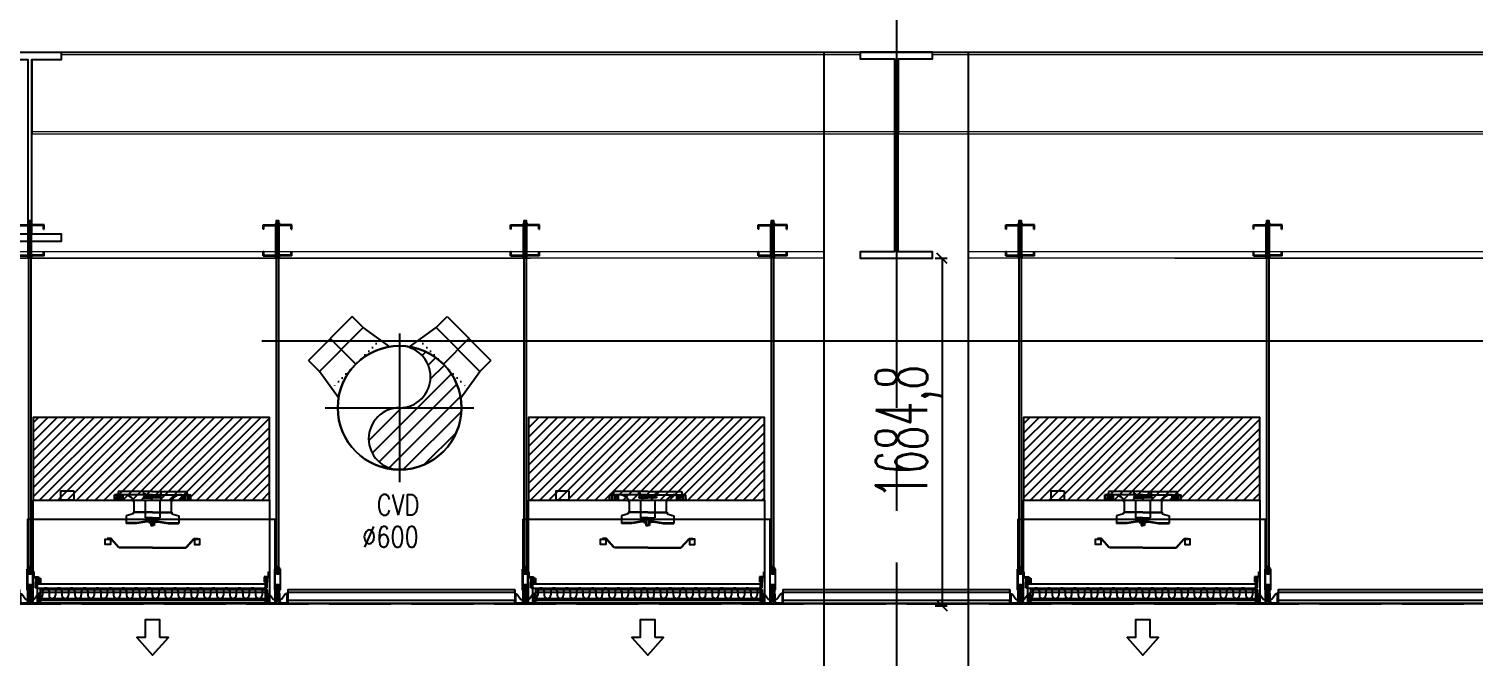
# Model space of a CAD drawing. Extents: x -3080 to 28500, y -1326 to 31609.
# Drawn here: x 21420 to 22120, y 27060 to 27365 of the extents above; entities that cross this region are included whole.
import ezdxf
from ezdxf.enums import TextEntityAlignment as Align
from ezdxf.xclip import XClip

# ---------------------------------------------------------------- set-up
doc = ezdxf.new("R2010")
doc.units = 0
doc.header["$LTSCALE"] = 100
doc.header["$XCLIPFRAME"] = 2
for name, pattern in [('188K-SM-07-F10-MECH-CR PIPE-Y2257103$0$AP6A-SM-08-FR1-001-A_AAS 210916$0$CENTER', [50.8, 31.75, -6.35, 6.35, -6.35]), ('188K-SM-07-F10-MECH-CR PIPE-Y2257103$0$AP6A-SM-08-FR1-001-A_AAS 210916$0$DOT', [0.25, 0, -0.25]), ('188K-SM-07-F10-MECH-CR PIPE-Y2257103$0$AP7P1-SM-08-FNN-300-ARCH-A(6.5)-Y2242201$0$AP6B-SM-08-FNN-300-1.5-ARCH(管橋)-Y2221203$0$14P7-Xfa-Sec-D$0$HIDDEN2', [0.1875, 0.125, -0.0625]), ('188K-SM-07-F10-MECH-CR PIPE-Y2257103$0$CENTER2', [1.125, 0.75, -0.125, 0.125, -0.125]), ('188K-SM-07-F10-MECH-CR PIPE-Y2257103$0$X-S-FAB_SL ALL$0$COL-CEN-LIN', [3.25, 2.5, -0.25, 0.25, -0.25]), ('188K-SM-07-F10-MECH-CR PIPE-Y2257103$0$X-S-FAB_SL ALL$0$HIDDEN', [0.4, 0.3, -0.1]), ('188K-SM-07-F10-MECH-CR PIPE-Y2257103$0$X-S-FAB_SL ALL$0$Wipeout_Contour', [1, 0, -1])]:
    doc.linetypes.add(name, pattern=pattern)
for name, color, linetype in [('0-xref', 8, 'Continuous'), ('188K-SM-07-F10-MECH-CR PIPE-Y2257103$0$0-CF-AAS-CVD', 140, 'Continuous'), ('188K-SM-07-F10-MECH-CR PIPE-Y2257103$0$0-dim', 7, 'Continuous'), ('188K-SM-07-F10-MECH-CR PIPE-Y2257103$0$0-FFU', 150, 'Continuous'), ('188K-SM-07-F10-MECH-CR PIPE-Y2257103$0$0-FIRE', 1, 'Continuous'), ('188K-SM-07-F10-MECH-CR PIPE-Y2257103$0$AP6A-SM-08-FR1-001-A_AAS 210916$0$0-Block Center-Line', 1, '188K-SM-07-F10-MECH-CR PIPE-Y2257103$0$AP6A-SM-08-FR1-001-A_AAS 210916$0$CENTER'), ('188K-SM-07-F10-MECH-CR PIPE-Y2257103$0$AP6A-SM-08-FR1-001-A_AAS 210916$0$0-Block Support-Line', 7, '188K-SM-07-F10-MECH-CR PIPE-Y2257103$0$AP6A-SM-08-FR1-001-A_AAS 210916$0$DOT'), ('188K-SM-07-F10-MECH-CR PIPE-Y2257103$0$AP7P1-SM-08-FNN-300-ARCH-A(6.5)-Y2242201$0$AP6B-SM-07-F45-ARCH-CBracing-Y2221203$0$AP6B-SM-08-FNN-320-8-ARCH-Y2221203$0$K-0-Ceil-Hand', 2, 'Continuous'), ('188K-SM-07-F10-MECH-CR PIPE-Y2257103$0$AP7P1-SM-08-FNN-300-ARCH-A(6.5)-Y2242201$0$AP6B-SM-07-F45-ARCH-CBracing-Y2221203$0$AP6B-SM-08-FNN-320-8-ARCH-Y2221203$0$K-A-SEC-150x65x20', 3, 'Continuous'), ('188K-SM-07-F10-MECH-CR PIPE-Y2257103$0$AP7P1-SM-08-FNN-300-ARCH-A(6.5)-Y2242201$0$K-0-Ceiling Grid', 1, 'Continuous'), ('188K-SM-07-F10-MECH-CR PIPE-Y2257103$0$Block Center-Line', 1, '188K-SM-07-F10-MECH-CR PIPE-Y2257103$0$CENTER2'), ('188K-SM-07-F10-MECH-CR PIPE-Y2257103$0$X-S-FAB_SL ALL$0$ASP_1', 1, 'Continuous'), ('188K-SM-07-F10-MECH-CR PIPE-Y2257103$0$X-S-FAB_SL ALL$0$ASP_8', 8, 'Continuous'), ('188K-SM-07-F10-MECH-CR PIPE-Y2257103$0$X-S-FAB_SL ALL$0$BEAM-S', 2, 'Continuous'), ('188K-SM-07-F10-MECH-CR PIPE-Y2257103$0$X-S-FAB_SL ALL$0$CCL', 15, '188K-SM-07-F10-MECH-CR PIPE-Y2257103$0$X-S-FAB_SL ALL$0$COL-CEN-LIN'), ('188K-SM-07-F10-MECH-CR PIPE-Y2257103$0$X-S-FAB_SL ALL$0$Hattch', 7, 'Continuous'), ('188K-SM-07-F10-MECH-CR PIPE-Y2257103$0$X-S-FAB_SL ALL$0$HID(UP)', 5, '188K-SM-07-F10-MECH-CR PIPE-Y2257103$0$X-S-FAB_SL ALL$0$HIDDEN'), ('188K-SM-07-F10-MECH-CR PIPE-Y2257103$0$X-S-FAB_SL ALL$0$S-BEAM', 7, 'Continuous')]:
    doc.layers.add(name, color=color, linetype=linetype)
doc.styles.add('188K-SM-07-F10-MECH-CR PIPE-Y2257103$0$SPG', font='txt.shx', dxfattribs={"width": 0.55, "bigfont": '@chineset.shx'})
doc.styles.add('188K-SM-07-F10-MECH-CR PIPE-Y2257103$0$T0', font='simplex.shx', dxfattribs={"width": 0.8, "bigfont": 'chineset.shx'})
doc.dimstyles.new('188K-SM-07-F10-MECH-CR PIPE-Y2257103$0$DIMx5', dxfattribs={"dimscale": 5, "dimtxt": 5, "dimasz": 1, "dimexe": 0.5, "dimexo": 0.25, "dimgap": 0.25, "dimtad": 1, "dimdec": 1, "dimlfac": 10, "dimtxsty": '188K-SM-07-F10-MECH-CR PIPE-Y2257103$0$SPG', "dimblk": '188K-SM-07-F10-MECH-CR PIPE-Y2257103$0$_OBLIQUE', "dimcen": 2.5, "dimadec": 0, "dimazin": 0, "dimtfac": 1, "dimtdec": 1, "dimtmove": 0, "dimatfit": 3, "dimldrblk": '188K-SM-07-F10-MECH-CR PIPE-Y2257103$0$_OBLIQUE', "dimfxl": 1, "dimarcsym": 0})

# ---------------------------------------------------------------- blocks, each defined once
blk = doc.blocks.new('188K-SM-07-F10-MECH-CR PIPE-Y2257103$0$_OBLIQUE')
at = {"color": 0, "linetype": 'ByBlock', "lineweight": -2}
blk.add_line((-0.5, -0.5), (0.5, 0.5), dxfattribs=at)
blk = doc.blocks.new('*D1688')
at = {"color": 0, "lineweight": -2, "transparency": 16777216}
for p, q in [((21858.75, 27253.29), (21864.61, 27253.29)), ((21862.11, 27253.29), (21862.11, 27084.81)), ((21858.75, 27084.81), (21864.61, 27084.81))]:
    blk.add_line(p, q, dxfattribs=at)
at = {"layer": 'DefPoints', "color": 0, "transparency": 16777216}
for p in [(21857.5, 27253.29), (21857.5, 27084.81), (21862.11, 27084.81)]:
    blk.add_point(p, dxfattribs=at)
at = {"color": 0, "lineweight": -2, "transparency": 16777216, "xscale": 5, "yscale": 5, "zscale": 5}
for p, rotation in [((21862.11, 27253.29), 90), ((21862.11, 27084.81), 270)]:
    blk.add_blockref('188K-SM-07-F10-MECH-CR PIPE-Y2257103$0$_OBLIQUE', p, dxfattribs=dict(at, rotation=rotation))
at = {"color": 0, "transparency": 16777216, "insert": (21846.27, 27169.05), "char_height": 25, "attachment_point": 5, "rotation": 90, "style": '188K-SM-07-F10-MECH-CR PIPE-Y2257103$0$SPG'}
blk.add_mtext('1684,8', dxfattribs=at)
blk = doc.blocks.new('*U1528')
for p, q in [((-150, 400), (-150, 475)), ((-150, 475), (150, 475)), ((150, 400), (150, 475)), ((-175.4, 243.4), (-150, 400)), ((-150, 400), (150, 400)), ((175.4, 243.4), (150, 400))]:
    blk.add_line(p, q)
blk.add_circle((0, 0), 300)
at = {"layer": '188K-SM-07-F10-MECH-CR PIPE-Y2257103$0$AP6A-SM-08-FR1-001-A_AAS 210916$0$0-Block Center-Line'}
blk.add_line((0, 300), (0, 475), dxfattribs=at)
at = {"layer": '188K-SM-07-F10-MECH-CR PIPE-Y2257103$0$AP6A-SM-08-FR1-001-A_AAS 210916$0$0-Block Support-Line'}
blk.add_line((-166.2, 300), (166.2, 300), dxfattribs=at)
blk = doc.blocks.new('*U1529')
h = blk.add_hatch()
h.set_pattern_fill('ANSI31', color=256, scale=1.7143, style=0)
h.paths.add_polyline_path([(0, 0, 1), (0, 30, 0.414214), (-30, 0, 0.414214), (0, -30, -1)])
blk.add_circle((0, 0), 30)
for centre, start, end in [((0, 15), 270, 90), ((0, -15), 90, 270)]:
    blk.add_arc(centre, 15, start, end)
at = {"layer": '188K-SM-07-F10-MECH-CR PIPE-Y2257103$0$Block Center-Line'}
for p, q in [((0, -36), (0, 36)), ((36, 0), (-36, 0))]:
    blk.add_line(p, q, dxfattribs=at)
blk = doc.blocks.new('188K-SM-07-F10-MECH-CR PIPE-Y2257103$0$X-S-FAB_SL ALL$0$A$C2e9ab586')
at = {"color": 254, "linetype": '188K-SM-07-F10-MECH-CR PIPE-Y2257103$0$X-S-FAB_SL ALL$0$Wipeout_Contour', "lineweight": 0, "ltscale": 181091.744629}
blk.add_wipeout([(-6671.24, 1307.5), (-6671.24, 1306.4), (-6283.89, 1306.4), (-6283.89, 1307.5)], dxfattribs=at).dxf.layer = '188K-SM-07-F10-MECH-CR PIPE-Y2257103$0$X-S-FAB_SL ALL$0$Hattch'
at = {"color": 254, "linetype": '188K-SM-07-F10-MECH-CR PIPE-Y2257103$0$X-S-FAB_SL ALL$0$Wipeout_Contour', "lineweight": 0, "ltscale": 182759.594134}
blk.add_wipeout([(-6248.89, 1307.5), (-6248.89, 1306.4), (-5861.54, 1306.4), (-5861.54, 1307.5)], dxfattribs=at).dxf.layer = '188K-SM-07-F10-MECH-CR PIPE-Y2257103$0$X-S-FAB_SL ALL$0$Hattch'
at = {"color": 254, "linetype": '188K-SM-07-F10-MECH-CR PIPE-Y2257103$0$X-S-FAB_SL ALL$0$Wipeout_Contour', "lineweight": 0, "ltscale": 180330.683037}
blk.add_wipeout([(-7071.39, 1207.5), (-6301.39, 1207.5), (-6301.39, 1210.7), (-7071.39, 1210.7)], dxfattribs=at).dxf.layer = '188K-SM-07-F10-MECH-CR PIPE-Y2257103$0$X-S-FAB_SL ALL$0$Hattch'
at = {"color": 254, "linetype": '188K-SM-07-F10-MECH-CR PIPE-Y2257103$0$X-S-FAB_SL ALL$0$Wipeout_Contour', "lineweight": 0, "ltscale": 183646.668758}
blk.add_wipeout([(-5461.39, 1210.7), (-6231.39, 1210.7), (-6231.39, 1207.5), (-5461.39, 1207.5)], dxfattribs=at).dxf.layer = '188K-SM-07-F10-MECH-CR PIPE-Y2257103$0$X-S-FAB_SL ALL$0$Hattch'
at = {"color": 254, "linetype": '188K-SM-07-F10-MECH-CR PIPE-Y2257103$0$X-S-FAB_SL ALL$0$Wipeout_Contour', "lineweight": 0, "ltscale": 540944.382034}
blk.add_wipeout([(-7071.39, 1267.9), (-7071.39, 1210.7), (-6301.39, 1210.7), (-6301.39, 1267.9), (-6685.44, 1267.9), (-6685.44, 1219.4), (-6671.24, 1219.4), (-6671.24, 1215.7), (-6701.54, 1215.7), (-6701.54, 1219.4), (-6687.34, 1219.4), (-6687.34, 1267.9)], dxfattribs=at).dxf.layer = '188K-SM-07-F10-MECH-CR PIPE-Y2257103$0$X-S-FAB_SL ALL$0$Hattch'
at = {"color": 254, "linetype": '188K-SM-07-F10-MECH-CR PIPE-Y2257103$0$X-S-FAB_SL ALL$0$Wipeout_Contour', "lineweight": 0, "ltscale": 550893.212348}
blk.add_wipeout([(-6231.39, 1210.7), (-5461.39, 1210.7), (-5461.39, 1267.9), (-5845.44, 1267.9), (-5845.44, 1219.4), (-5831.24, 1219.4), (-5831.24, 1215.7), (-5861.54, 1215.7), (-5861.54, 1219.4), (-5847.34, 1219.4), (-5847.34, 1267.9), (-6231.39, 1267.9)], dxfattribs=at).dxf.layer = '188K-SM-07-F10-MECH-CR PIPE-Y2257103$0$X-S-FAB_SL ALL$0$Hattch'
at = {"layer": '188K-SM-07-F10-MECH-CR PIPE-Y2257103$0$X-S-FAB_SL ALL$0$S-BEAM', "color": 8, "lineweight": 0}
for p, q in [((-6301.39, 1210.7), (-7071.39, 1210.7)), ((-6301.39, 1207.5), (-7071.39, 1207.5)), ((-5461.39, 1210.7), (-6231.39, 1210.7)), ((-5461.39, 1207.5), (-6231.39, 1207.5))]:
    blk.add_line(p, q, dxfattribs=at)
at = {"color": 254, "linetype": '188K-SM-07-F10-MECH-CR PIPE-Y2257103$0$X-S-FAB_SL ALL$0$Wipeout_Contour', "lineweight": 0, "ltscale": 362202.068724}
blk.add_wipeout([(-6671.24, 1303.8), (-6685.44, 1303.8), (-6685.44, 1269), (-6267.34, 1269), (-6267.34, 1304.3), (-6283.89, 1304.3), (-6283.89, 1306.4), (-6671.24, 1306.4)], dxfattribs=at).dxf.layer = '188K-SM-07-F10-MECH-CR PIPE-Y2257103$0$X-S-FAB_SL ALL$0$Hattch'
at = {"layer": '188K-SM-07-F10-MECH-CR PIPE-Y2257103$0$X-S-FAB_SL ALL$0$S-BEAM', "color": 8, "lineweight": 0}
blk.add_line((-6671.24, 1306.4), (-6283.89, 1306.4), dxfattribs=at)
at = {"color": 254, "linetype": '188K-SM-07-F10-MECH-CR PIPE-Y2257103$0$X-S-FAB_SL ALL$0$Wipeout_Contour', "lineweight": 0, "ltscale": 365528.337487}
blk.add_wipeout([(-6265.44, 1269), (-5847.34, 1269), (-5847.34, 1303.8), (-5861.54, 1303.8), (-5861.54, 1306.4), (-6248.89, 1306.4), (-6248.89, 1304.3), (-6265.44, 1304.3)], dxfattribs=at).dxf.layer = '188K-SM-07-F10-MECH-CR PIPE-Y2257103$0$X-S-FAB_SL ALL$0$Hattch'
at = {"layer": '188K-SM-07-F10-MECH-CR PIPE-Y2257103$0$X-S-FAB_SL ALL$0$S-BEAM', "color": 8, "lineweight": 0}
blk.add_line((-6248.89, 1306.4), (-5861.54, 1306.4), dxfattribs=at)
at = {"color": 254, "linetype": '188K-SM-07-F10-MECH-CR PIPE-Y2257103$0$X-S-FAB_SL ALL$0$Wipeout_Contour', "lineweight": 0, "ltscale": 181121.08619}
blk.add_wipeout([(-6685.44, 1269), (-6685.44, 1267.9), (-6267.34, 1267.9), (-6267.34, 1269)], dxfattribs=at).dxf.layer = '188K-SM-07-F10-MECH-CR PIPE-Y2257103$0$X-S-FAB_SL ALL$0$Hattch'
at = {"color": 254, "linetype": '188K-SM-07-F10-MECH-CR PIPE-Y2257103$0$X-S-FAB_SL ALL$0$Wipeout_Contour', "lineweight": 0, "ltscale": 182779.43131}
blk.add_wipeout([(-6265.44, 1269), (-6265.44, 1267.9), (-5847.34, 1267.9), (-5847.34, 1269)], dxfattribs=at).dxf.layer = '188K-SM-07-F10-MECH-CR PIPE-Y2257103$0$X-S-FAB_SL ALL$0$Hattch'
at = {"layer": '188K-SM-07-F10-MECH-CR PIPE-Y2257103$0$X-S-FAB_SL ALL$0$S-BEAM', "color": 8, "lineweight": 0}
for p, q in [((-6685.44, 1269), (-6267.34, 1269)), ((-6685.44, 1267.9), (-6267.34, 1267.9)), ((-6265.44, 1269), (-5847.34, 1269)), ((-6265.44, 1267.9), (-5847.34, 1267.9))]:
    blk.add_line(p, q, dxfattribs=at)
blk = doc.blocks.new('188K-SM-07-F10-MECH-CR PIPE-Y2257103$0$X-S-FAB_SL ALL$0$A$Ceb448ab1')
at = {"layer": '188K-SM-07-F10-MECH-CR PIPE-Y2257103$0$X-S-FAB_SL ALL$0$CCL'}
blk.add_line((21840, 3600), (21840, 0), dxfattribs=at)
blk = doc.blocks.new('188K-SM-07-F10-MECH-CR PIPE-Y2257103$0$X-S-FAB_SL ALL')
at = {"layer": '188K-SM-07-F10-MECH-CR PIPE-Y2257103$0$X-S-FAB_SL ALL$0$ASP_1'}
blk.add_blockref('188K-SM-07-F10-MECH-CR PIPE-Y2257103$0$X-S-FAB_SL ALL$0$A$C2e9ab586', (23632.864, -73288.977), dxfattribs=at)
blk.add_line((-2728.521, -71981.477), (19076.479, -71981.477), dxfattribs=at)
at = {"layer": '188K-SM-07-F10-MECH-CR PIPE-Y2257103$0$X-S-FAB_SL ALL$0$ASP_8'}
for p, q in [((17331.479, -72848.977), (17331.479, -71981.477)), ((17401.479, -72848.977), (17401.479, -71981.477))]:
    blk.add_line(p, q, dxfattribs=at)
at = {"layer": '188K-SM-07-F10-MECH-CR PIPE-Y2257103$0$X-S-FAB_SL ALL$0$BEAM-S'}
for points in [[(16931.329, -71985.177), (16931.329, -71981.477), (16961.629, -71981.477), (16961.629, -71985.177), (16947.329, -71985.177), (16947.329, -72069.577), (16961.629, -72069.577), (16961.629, -72073.277), (16931.329, -72073.277), (16931.329, -72069.577), (16945.629, -72069.577), (16945.629, -71985.177)], [(17367.329, -71984.677), (17383.979, -71984.677), (17383.979, -71981.477), (17348.979, -71981.477), (17348.979, -71984.677), (17365.629, -71984.677), (17365.629, -72078.277), (17348.979, -72078.277), (17348.979, -72081.477), (17383.979, -72081.477), (17383.979, -72078.277), (17367.329, -72078.277)]]:
    blk.add_lwpolyline(points, close=True, dxfattribs=at)
at = {"layer": '188K-SM-07-F10-MECH-CR PIPE-Y2257103$0$X-S-FAB_SL ALL$0$HID(UP)', "linetype": '188K-SM-07-F10-MECH-CR PIPE-Y2257103$0$X-S-FAB_SL ALL$0$HIDDEN'}
blk.add_line((-2628.521, -72248.977), (19076.479, -72248.977), dxfattribs=at)
at = {"layer": '188K-SM-07-F10-MECH-CR PIPE-Y2257103$0$X-S-FAB_SL ALL$0$CCL'}
blk.add_blockref('188K-SM-07-F10-MECH-CR PIPE-Y2257103$0$X-S-FAB_SL ALL$0$A$Ceb448ab1', (-4473.521, -73553.977), dxfattribs=at)
blk = doc.blocks.new('188K-SM-07-F10-MECH-CR PIPE-Y2257103$0$AP6A-SM-08-FNN-320-A(5)-ARCH-L201201$0$HFFU-22')
at = {"layer": '188K-SM-07-F10-MECH-CR PIPE-Y2257103$0$0-FFU', "color": 8}
for p, q in [((416.8, 500.8), (416.8, 502.8)), ((416.8, 502.8), (420.8, 502.8)), ((420.8, 502.8), (420.8, 524.8)), ((605.8, 524.8), (420.8, 524.8)), ((422.8, 500.8), (422.8, 522.8)), ((444.8, 522.8), (422.8, 522.8)), ((439.6, 526), (430.6, 526)), ((430.6, 526), (430.6, 524.8)), ((433.8, 500.8), (433.8, 524.8)), ((439.6, 541.8), (439.6, 526)), ((605.8, 541.8), (439.6, 541.8)), ((444.8, 500.8), (444.8, 522.8)), ((446.8, 502.8), (446.8, 524.8)), ((450.8, 502.8), (446.8, 502.8)), ((450.8, 500.8), (450.8, 502.8)), ((454.8, 500.8), (454.8, 524.8)), ((463.8, 500.8), (463.8, 524.8)), ((515.8, 492.2), (515.8, 438.8)), ((605.8, 517), (562.6, 517)), ((562.6, 517), (562.6, 510)), ((562.6, 510), (605.8, 510)), ((563.6, 528), (563.6, 541.8)), ((572.6, 528), (563.6, 528)), ((572.6, 524.8), (572.6, 528)), ((605.8, 541.8), (772.1, 541.8)), ((605.8, 524.8), (790.8, 524.8)), ((605.8, 517), (649.1, 517)), ((649.1, 510), (605.8, 510)), ((639.1, 528), (648.1, 528)), ((639.1, 524.8), (639.1, 528)), ((648.1, 528), (648.1, 541.8)), ((649.1, 517), (649.1, 510)), ((695.8, 492.2), (695.8, 438.8)), ((747.8, 500.8), (747.8, 524.8)), ((756.8, 500.8), (756.8, 524.8)), ((760.8, 500.8), (760.8, 502.8)), ((760.8, 502.8), (764.8, 502.8)), ((764.8, 502.8), (764.8, 524.8)), ((766.8, 500.8), (766.8, 522.8)), ((766.8, 522.8), (788.8, 522.8)), ((772.1, 541.8), (772.1, 526)), ((772.1, 526), (781.1, 526)), ((777.8, 500.8), (777.8, 524.8)), ((781.1, 526), (781.1, 524.8)), ((788.8, 500.8), (788.8, 522.8)), ((790.8, 502.8), (790.8, 524.8)), ((794.8, 502.8), (790.8, 502.8)), ((794.8, 500.8), (794.8, 502.8)), ((511.8, 432.8), (478.8, 423.8)), ((511.8, 440.8), (511.8, 432.8)), ((605.8, 440.8), (511.8, 440.8)), ((605.8, 438.8), (515.8, 438.8)), ((605.8, 440.8), (699.8, 440.8)), ((605.8, 438.8), (695.8, 438.8)), ((699.8, 440.8), (699.8, 432.8)), ((699.8, 432.8), (732.8, 423.8))]:
    blk.add_line(p, q, dxfattribs=at)
at = {"layer": '188K-SM-07-F10-MECH-CR PIPE-Y2257103$0$0-FFU'}
for p, q in [((570.8, 500.8), (570.8, 413.8)), ((640.8, 500.8), (640.8, 413.8)), ((478.8, 423.8), (478.8, 386.8)), ((732.8, 423.8), (732.8, 386.8)), ((529.8, 388.8), (478.8, 388.8)), ((529.8, 386.8), (478.8, 386.8)), ((577.8, 396.8), (529.8, 388.8)), ((578.2, 394.8), (530.2, 386.8)), ((605.8, 413.8), (570.8, 413.8)), ((600.8, 396.8), (577.8, 396.8)), ((600.8, 394.8), (577.8, 394.8)), ((587.6, 394.8), (587.6, 391)), ((587.6, 391), (597.6, 391)), ((593.8, 413.8), (593.8, 404.8)), ((605.8, 404.8), (593.8, 404.8)), ((597.6, 391), (597.6, 376)), ((597.6, 378), (605.8, 378)), ((597.6, 376), (605.8, 376)), ((600.8, 404.8), (600.8, 378)), ((605.8, 413.8), (640.8, 413.8)), ((605.8, 404.8), (617.8, 404.8)), ((614.1, 378), (605.8, 378)), ((614.1, 376), (605.8, 376)), ((610.8, 404.8), (610.8, 378)), ((610.8, 396.8), (633.8, 396.8)), ((610.8, 394.8), (633.8, 394.8)), ((624.1, 391), (614.1, 391)), ((614.1, 391), (614.1, 376)), ((617.8, 413.8), (617.8, 404.8)), ((624.1, 394.8), (624.1, 391)), ((633.5, 394.8), (681.5, 386.8)), ((633.8, 396.8), (681.8, 388.8)), ((681.8, 388.8), (732.8, 388.8)), ((681.8, 386.8), (732.8, 386.8)), ((405.6, 312.7), (386.6, 312.7)), ((404.7, 310.7), (386.6, 310.7)), ((443.1, 268.3), (404.7, 310.7)), ((444.6, 269.7), (405.6, 312.7)), ((767.1, 269.7), (806.1, 312.7)), ((768.5, 268.3), (806.9, 310.7)), ((806.1, 312.7), (825.1, 312.7)), ((806.9, 310.7), (825.1, 310.7)), ((605.8, 269.7), (444.6, 269.7)), ((605.8, 267.7), (444.6, 267.7)), ((605.8, 269.7), (767.1, 269.7)), ((605.8, 267.7), (767.1, 267.7)), ((27.5, 151.7), (27.5, 124.3)), ((31.4, 151.7), (27.5, 151.7)), ((31.4, 128.2), (31.4, 151.7)), ((1168.6, 151.7), (1172.5, 151.7)), ((1168.6, 128.2), (1168.6, 151.7)), ((1172.5, 151.7), (1172.5, 124.3)), ((27.5, 124.3), (48.8, 124.3)), ((31.4, 128.2), (52.8, 128.2)), ((39.1, 120.4), (43, 120.4)), ((39.1, 120.4), (39.1, 100.8)), ((39.1, 73.4), (39.1, 100.8)), ((39.1, 73.4), (43, 73.4)), ((43, 120.4), (43, 100.8)), ((43, 116.5), (48.8, 116.5)), ((43, 100.8), (58.6, 100.8)), ((43, 73.4), (43, 96.9)), ((43, 96.9), (62.5, 96.9)), ((47.1, 93), (1152.9, 93)), ((47.1, 93), (47.1, 0)), ((47.1, 73), (1152.9, 73)), ((48.8, 124.3), (48.8, 100.8)), ((52.8, 128.2), (52.8, 100.8)), ((52.8, 116.5), (58.6, 116.5)), ((58.6, 120.4), (58.6, 100.8)), ((58.6, 120.4), (62.5, 120.4)), ((62.5, 120.4), (62.5, 96.9)), ((1168.6, 128.2), (1147.2, 128.2)), ((1147.2, 128.2), (1147.2, 100.8)), ((1147.2, 116.5), (1156.4, 116.5)), ((1172.5, 124.3), (1151.2, 124.3)), ((1151.2, 124.3), (1151.2, 100.8)), ((1157, 116.5), (1151.2, 116.5)), ((1156.4, 120.4), (1152.5, 120.4)), ((1152.5, 120.4), (1152.5, 96.9)), ((1157, 96.9), (1152.5, 96.9)), ((1152.9, 0), (1152.9, 93)), ((1156.4, 120.4), (1156.4, 100.8)), ((1157, 100.8), (1156.4, 100.8)), ((1160.9, 120.4), (1157, 120.4)), ((1157, 120.4), (1157, 100.8)), ((1157, 73.4), (1157, 96.9)), ((1160.9, 73.4), (1157, 73.4)), ((1160.9, 120.4), (1160.9, 100.8)), ((1160.9, 73.4), (1160.9, 100.8)), ((47.1, 22.3), (1152.9, 22.3)), ((73, 57.4), (73, 38.4)), ((104.3, 57.4), (104.3, 38.4)), ((135.6, 57.4), (135.6, 38.4)), ((166.9, 57.4), (166.9, 38.4)), ((198.2, 57.4), (198.2, 38.4)), ((229.5, 57.4), (229.5, 38.4)), ((260.7, 57.4), (260.7, 38.4)), ((292, 57.4), (292, 38.4)), ((323.3, 57.4), (323.3, 38.4)), ((354.6, 57.4), (354.6, 38.4)), ((385.9, 57.4), (385.9, 38.4)), ((417.2, 57.4), (417.2, 38.4)), ((448.5, 57.4), (448.5, 38.4)), ((479.8, 57.4), (479.8, 38.4)), ((511.1, 57.4), (511.1, 38.4)), ((542.4, 57.4), (542.4, 38.4)), ((573.7, 57.4), (573.7, 38.4)), ((604.9, 57.4), (604.9, 38.4)), ((636.2, 57.4), (636.2, 38.4)), ((667.5, 57.4), (667.5, 38.4)), ((698.8, 57.4), (698.8, 38.4)), ((730.1, 57.4), (730.1, 38.4)), ((761.4, 57.4), (761.4, 38.4)), ((792.7, 57.4), (792.7, 38.4)), ((824, 57.4), (824, 38.4)), ((855.3, 57.4), (855.3, 38.4)), ((886.6, 57.4), (886.6, 38.4)), ((917.9, 57.4), (917.9, 38.4)), ((949.1, 57.4), (949.1, 38.4)), ((980.4, 57.4), (980.4, 38.4)), ((1011.7, 57.4), (1011.7, 38.4)), ((1043, 57.4), (1043, 38.4)), ((1074.3, 57.4), (1074.3, 38.4)), ((1105.6, 57.4), (1105.6, 38.4)), ((1136.9, 57.4), (1136.9, 38.4))]:
    blk.add_line(p, q, dxfattribs=at)
for points in [[(27.5, 500), (1172.5, 500), (1172.5, 0), (27.5, 0)], [(402.6, 309.7), (402.6, 284.7), (376.6, 284.7), (376.6, 309.7)], [(809.1, 309.7), (809.1, 284.7), (835.1, 284.7), (835.1, 309.7)]]:
    blk.add_lwpolyline(points, close=True, dxfattribs=at)
at = {"layer": '188K-SM-07-F10-MECH-CR PIPE-Y2257103$0$0-FFU', "color": 8}
blk.add_lwpolyline([(224.4, 544.8), (224.4, 499.8), (161.6, 499.8), (161.6, 544.8)], close=True, dxfattribs=at)
at = {"layer": '188K-SM-07-F10-MECH-CR PIPE-Y2257103$0$0-FFU', "flags": 128}
blk.add_lwpolyline([(641.8, -167.5), (641.8, -80.6), (569.9, -80.6), (569.9, -167.5), (529.2, -167.5), (605.8, -252), (682.5, -167.5)], close=True, dxfattribs=at)
at = {"layer": '188K-SM-07-F10-MECH-CR PIPE-Y2257103$0$0-FFU', "color": 8}
for centre, start, end in [((471.5, 479.2), 16.43455, 99.54285), ((471.5, 478.2), 16.43455, 99.54285), ((740.2, 479.2), 80.45715, 163.56545), ((740.2, 478.2), 80.45715, 163.56545)]:
    blk.add_arc(centre, 46.2, start, end, dxfattribs=at)
at = {"layer": '188K-SM-07-F10-MECH-CR PIPE-Y2257103$0$0-FFU'}
for centre, start, end in [((88.6, 57.4), 0, 180), ((151.2, 57.4), 0, 180), ((213.8, 57.4), 0, 180), ((276.4, 57.4), 0, 180), ((339, 57.4), 0, 180), ((401.6, 57.4), 0, 180), ((464.1, 57.4), 0, 180), ((526.7, 57.4), 0, 180), ((589.3, 57.4), 0, 180), ((651.9, 57.4), 0, 180), ((714.5, 57.4), 0, 180), ((777, 57.4), 0, 180), ((839.6, 57.4), 0, 180), ((902.2, 57.4), 0, 180), ((964.8, 57.4), 0, 180), ((1027.4, 57.4), 0, 180), ((1090, 57.4), 0, 180), ((1152.5, 57.4), 88.50258, 180), ((57.4, 38.4), 228.85015, 0), ((119.9, 38.4), 180, 0), ((182.5, 38.4), 180, 0), ((245.1, 38.4), 180, 0), ((307.7, 38.4), 180, 0), ((370.3, 38.4), 180, 0), ((432.8, 38.4), 180, 0), ((495.4, 38.4), 180, 0), ((558, 38.4), 180, 0), ((620.6, 38.4), 180, 0), ((683.2, 38.4), 180, 0), ((745.8, 38.4), 180, 0), ((808.3, 38.4), 180, 0), ((870.9, 38.4), 180, 0), ((933.5, 38.4), 180, 0), ((996.1, 38.4), 180, 0), ((1058.7, 38.4), 180, 0), ((1121.2, 38.4), 180, 0)]:
    blk.add_arc(centre, 15.6, start, end, dxfattribs=at)
at = {"layer": 'DefPoints'}
blk.add_lwpolyline([(0, 0), (1200, 0), (1200, 405), (0, 405)], close=True, dxfattribs=at)
blk = doc.blocks.new('188K-SM-07-F10-MECH-CR PIPE-Y2257103$0$A$C5898b841')
h = blk.add_hatch()
h.set_pattern_fill('ANSI31', color=256)
h.paths.add_polyline_path([(-58.39, 50), (56.11, 50), (56.11, 90), (-58.39, 90)])
blk.add_lwpolyline([(-58.39, 50), (56.11, 50), (56.11, 90), (-58.39, 90)], close=True)
at = {"layer": '188K-SM-07-F10-MECH-CR PIPE-Y2257103$0$0-FFU', "xscale": 0.1, "yscale": 0.1, "zscale": 0.1}
blk.add_blockref('188K-SM-07-F10-MECH-CR PIPE-Y2257103$0$AP6A-SM-08-FNN-320-A(5)-ARCH-L201201$0$HFFU-22', (-61.14, 0), dxfattribs=at)
blk = doc.blocks.new('188K-SM-07-F10-MECH-CR PIPE-Y2257103$0$AP7P1-SM-08-FNN-300-ARCH-A(6.5)-Y2242201$0$Ceil-4T')
for p, q in [((0.45, 5.1), (0, 5.1)), ((0, 5.1), (0, 0)), ((2.2, 0.33), (0, 0.33)), ((0, 0.25), (2.2, 0.25)), ((2.2, 0), (0, 0)), ((0.45, 4.8), (0.45, 5.1)), ((0.45, 4.8), (0.45, 0.33)), ((0.45, 4.8), (1.05, 4.8)), ((0.6, 0.33), (2.2, 0.33)), ((1.05, 4.8), (3, 2.05)), ((3, 2.05), (3.95, 2.05)), ((3.95, 1.55), (3.75, 0.88)), ((3.75, 0.88), (3.95, 0.88)), ((3.75, 0.88), (3.75, 0.25)), ((3.95, 4.8), (3.95, 0.3)), ((3.95, 0.88), (3.95, 1.55)), ((3.95, 0.88), (3.95, 0.45)), ((4.3, 5.1), (4.25, 5.1)), ((5.75, 5.1), (5.7, 5.1)), ((6.05, 4.8), (6.05, 0.3)), ((7, 2.05), (6.05, 2.05)), ((6.05, 1.55), (6.25, 0.88)), ((6.05, 0.88), (6.05, 1.55)), ((6.25, 0.88), (6.05, 0.88)), ((6.05, 0.88), (6.05, 0.45)), ((6.25, 0.88), (6.25, 0.25)), ((8.95, 4.8), (7, 2.05)), ((7.8, 0.33), (10, 0.33)), ((10, 0.25), (7.8, 0.25)), ((10, 0), (7.8, 0)), ((9.55, 4.8), (8.95, 4.8)), ((9.55, 5.1), (10, 5.1)), ((9.55, 4.8), (9.55, 5.1)), ((9.55, 4.8), (9.55, 0.28)), ((10, 5.1), (10, 0))]:
    blk.add_line(p, q)
for points in [[(5.58, 0.1), (5.54, 0.1, -0.414214), (5.5, 0.14), (5.5, 0.58, -0.414214), (5.52, 0.6), (5.82, 0.6, 0.414214), (5.84, 0.62), (5.84, 1.2, 0.414214), (5.74, 1.3), (4.26, 1.3, 0.414214), (4.16, 1.2), (4.16, 0.62, 0.414214), (4.18, 0.6), (4.48, 0.6, -0.414214), (4.5, 0.58), (4.5, 0.14, -0.414214), (4.46, 0.1), (4.42, 0.1, 0.414214), (4.4, 0.08), (4.4, 0.04, -0.414214), (4.36, 0), (2.24, 0, -0.414214), (2.2, 0.04), (2.2, 0.25), (2.2, 0.28, -0.414214), (2.25, 0.33), (2.27, 0.33, -0.414214), (2.32, 0.28), (2.32, 0.27, 0.414214), (2.34, 0.25), (3.87, 0.25, 0.414214), (3.97, 0.35), (3.97, 1.48, -0.414214), (3.99, 1.5), (4.2, 1.5, 0.414214), (4.3, 1.6), (4.3, 5.4, 0.414214), (4.2, 5.5), (3.96, 5.5, -0.414214), (3.94, 5.52), (3.94, 6.76, -0.414214), (3.98, 6.8), (4.46, 6.8, -0.414214), (4.5, 6.76), (4.5, 6.42, -0.414214), (4.48, 6.4), (4.18, 6.4, 0.414214), (4.16, 6.38), (4.16, 5.8, 0.414214), (4.26, 5.7), (5.74, 5.7, 0.414214), (5.84, 5.8), (5.84, 6.38, 0.414214), (5.82, 6.4), (5.52, 6.4, -0.414214), (5.5, 6.42), (5.5, 6.76, -0.414214), (5.54, 6.8), (6.02, 6.8, -0.414214), (6.06, 6.76), (6.06, 5.52, -0.414214), (6.04, 5.5), (5.8, 5.5, 0.414214), (5.7, 5.4), (5.7, 1.6, 0.414214), (5.8, 1.5), (6.01, 1.5, -0.414214), (6.03, 1.48), (6.03, 0.35, 0.414214), (6.13, 0.25), (7.66, 0.25, 0.414214), (7.68, 0.27), (7.68, 0.28, -0.414214), (7.73, 0.33), (7.75, 0.33, -0.414214), (7.8, 0.28), (7.8, 0.25), (7.8, 0.04, -0.414214), (7.76, 0), (5.64, 0, -0.414214), (5.6, 0.04), (5.6, 0.08, 0.414214)], [(4.52, 5.5, 0.414214), (4.42, 5.4), (4.42, 5.2, 0.414214), (4.52, 5.1), (5.48, 5.1, 0.414214), (5.58, 5.2), (5.58, 5.4, 0.414214), (5.48, 5.5)], [(5.58, 3.24, -0.684718), (5.41, 3.17, 0.441058), (4.59, 3.17, -0.684718), (4.42, 3.24), (4.42, 4.38), (4.42, 4.8, -0.414214), (4.52, 4.9), (5.48, 4.9, -0.414214), (5.58, 4.8), (5.58, 4.38)], [(5, 1.5), (5.48, 1.5, 0.414214), (5.58, 1.6), (5.58, 2.36, 0.684718), (5.41, 2.43, -0.441058), (4.59, 2.43, 0.684718), (4.42, 2.36), (4.42, 1.6, 0.414214), (4.52, 1.5)]]:
    blk.add_lwpolyline(points, format="xyb", close=True)
blk.add_circle((5, 2.8), 0.375)
for centre, radius, start, end in [((3.75, 0.45), 0.2, 270, 0), ((4.25, 4.8), 0.3, 90, 180), ((5.75, 4.8), 0.3, 0, 90), ((6.25, 0.45), 0.2, 180, 270)]:
    blk.add_arc(centre, radius, start, end)
for p in [(2.2, 0), (2.2, 0), (2.2, 0), (2.2, 0), (2.2, 0), (2.2, 0), (2.2, 0), (2.2, 0), (2.2, 0), (2.2, 0), (2.2, 0), (2.2, 0), (2.2, 0), (2.2, 0), (2.2, 0), (2.2, 0), (2.2, 0), (3.95, 0.35), (3.97, 0.41), (4.16, 0.64), (4.54, 5.1), (4.56, 4.9), (4.58, 5.1), (5.84, 0.65), (5.85, 0.67), (6.03, 0.41), (6.05, 0.35), (7.8, 0)]:
    blk.add_point(p)
blk = doc.blocks.new('188K-SM-07-F10-MECH-CR PIPE-Y2257103$0$AP7P1-SM-08-FNN-300-ARCH-A(6.5)-Y2242201$0$AP6B-SM-07-F45-ARCH-CBracing-Y2221203$0$AP6B-SM-08-FNN-320-8-ARCH-Y2221203$0$Cap-3')
for p, q in [((-8, 2.8), (-11, 2)), ((-11, 2), (-11, 0)), ((-11, 2), (11, 2)), ((-11, 0), (11, 0)), ((-8, 9.2), (-8, 2.8)), ((0, 10), (-6, 10)), ((-4, 9.2), (-4, 2.8)), ((6, 10), (0, 10)), ((4, 2.8), (4, 9.2)), ((8, 9.2), (8, 2.8)), ((8, 2.8), (11, 2)), ((11, 2), (11, 0))]:
    blk.add_line(p, q)
for centre, radius, start, end in [((-6, 7.1), 2.9, 46.39718, 133.60282), ((-6, 4.9), 2.9, 226.39718, 313.60282), ((0, -0.4), 10.4, 67.38014, 112.61986), ((0, 12.4), 10.4, 247.38014, 292.61986), ((6, 7.1), 2.9, 46.39718, 133.60282), ((6, 4.9), 2.9, 226.39718, 313.60282)]:
    blk.add_arc(centre, radius, start, end)
blk = doc.blocks.new('188K-SM-07-F10-MECH-CR PIPE-Y2257103$0$AP7P1-SM-08-FNN-300-ARCH-A(6.5)-Y2242201$0$AP6B-SM-07-F45-ARCH-CBracing-Y2221203$0$AP6B-SM-08-FNN-320-8-ARCH-Y2221203$0$Sec-2LC150x65')
for p, q in [((2, 7), (0, 7)), ((0, 7, 0), (0, 0.5, 0)), ((15, 0.5), (0, 0.5)), ((2, 6.68), (0.32, 6.68)), ((0.32, 6.68, 0), (0.32, 0.82, 0)), ((14.68, 0.82), (0.32, 0.82)), ((15, 7), (13, 7)), ((14.68, 6.68), (13, 6.68)), ((14.68, 6.68, 0), (14.68, 0.82, 0)), ((15, 7, 0), (15, 0.5, 0)), ((15, -0.5), (0, -0.5)), ((0, -7, 0), (0, -0.5, 0)), ((2, -7), (0, -7)), ((14.68, -0.82), (0.32, -0.82)), ((0.32, -6.68, 0), (0.32, -0.82, 0)), ((2, -6.68), (0.32, -6.68)), ((14.68, -6.68), (13, -6.68)), ((15, -7), (13, -7)), ((14.68, -6.68, 0), (14.68, -0.82, 0)), ((15, -7, 0), (15, -0.5, 0))]:
    blk.add_line(p, q)
at = {"elevation": 0}
for points in [[(0, 7), (0, 0.5)], [(2, 6.68), (2, 7)], [(13, 6.68), (13, 7)], [(0, -7), (0, -0.5)], [(2, -6.68), (2, -7)], [(13, -6.68), (13, -7)]]:
    blk.add_lwpolyline(points, dxfattribs=at)
blk = doc.blocks.new('188K-SM-07-F10-MECH-CR PIPE-Y2257103$0$AP7P1-SM-08-FNN-300-ARCH-A(6.5)-Y2242201$0$cg-1')
blk.add_lwpolyline([(0, 68), (0, 0), (1100, 0), (1100, 2.8), (0, 2.8), (0, 15.2), (1100, 15.2), (1100, 55.7), (0, 55.7), (0, 68), (1100, 68), (1100, 0)])
blk = doc.blocks.new('188K-SM-07-F10-MECH-CR PIPE-Y2257103$0$A$C101bd692')
at = {"layer": '188K-SM-07-F10-MECH-CR PIPE-Y2257103$0$AP7P1-SM-08-FNN-300-ARCH-A(6.5)-Y2242201$0$AP6B-SM-07-F45-ARCH-CBracing-Y2221203$0$AP6B-SM-08-FNN-320-8-ARCH-Y2221203$0$K-0-Ceil-Hand', "elevation": 0}
blk.add_lwpolyline([(60.48, 187.2), (59.53, 187.2), (59.53, 188.4), (60.48, 188.4)], close=True, dxfattribs=at)
at = {"layer": '188K-SM-07-F10-MECH-CR PIPE-Y2257103$0$AP7P1-SM-08-FNN-300-ARCH-A(6.5)-Y2242201$0$AP6B-SM-07-F45-ARCH-CBracing-Y2221203$0$AP6B-SM-08-FNN-320-8-ARCH-Y2221203$0$K-0-Ceil-Hand'}
for points in [[(60.48, 171.2), (60.47, 20.3), (59.52, 20.3), (59.52, 171.2)], [(58.75, 19), (61.25, 19)], [(59.52, 16.8), (59.52, 18), (60.48, 18), (60.48, 16.8), (59.52, 16.8)], [(59.52, 18), (60.48, 18)], [(60.48, 16.8), (59.52, 16.8)], [(61.25, 9.6), (58.75, 9.6)]]:
    blk.add_lwpolyline(points, dxfattribs=at)
for points in [[(58.75, 19.3), (61.25, 19.3), (61.25, 9.3), (58.75, 9.3)], [(60.48, 10.6), (59.52, 10.6), (59.52, 11.8), (60.48, 11.8)]]:
    blk.add_lwpolyline(points, close=True, dxfattribs=at)
at = {"layer": '188K-SM-07-F10-MECH-CR PIPE-Y2257103$0$AP7P1-SM-08-FNN-300-ARCH-A(6.5)-Y2242201$0$AP6B-SM-07-F45-ARCH-CBracing-Y2221203$0$AP6B-SM-08-FNN-320-8-ARCH-Y2221203$0$K-0-Ceil-Hand', "xscale": 0.09999999999854492, "yscale": 0.09999999999854492, "zscale": 0.09999999999854492}
for p in [(60, 186.2), (60, 19.3), (60, 19.3), (60, 9.63), (60, 9.6)]:
    blk.add_blockref('188K-SM-07-F10-MECH-CR PIPE-Y2257103$0$AP7P1-SM-08-FNN-300-ARCH-A(6.5)-Y2242201$0$AP6B-SM-07-F45-ARCH-CBracing-Y2221203$0$AP6B-SM-08-FNN-320-8-ARCH-Y2221203$0$Cap-3', p, dxfattribs=at)
at = {"layer": '188K-SM-07-F10-MECH-CR PIPE-Y2257103$0$AP7P1-SM-08-FNN-300-ARCH-A(6.5)-Y2242201$0$AP6B-SM-07-F45-ARCH-CBracing-Y2221203$0$AP6B-SM-08-FNN-320-8-ARCH-Y2221203$0$K-0-Ceil-Hand', "yscale": 0.09999999999854484, "rotation": 180}
for p, xscale, zscale in [((60, 171.2), -0.09999999999854484, 0.1), ((60, 19), 0.09999999999854484, 0.09999999999854484), ((60, 19), 0.09999999999854484, 0.09999999999854484)]:
    blk.add_blockref('188K-SM-07-F10-MECH-CR PIPE-Y2257103$0$AP7P1-SM-08-FNN-300-ARCH-A(6.5)-Y2242201$0$AP6B-SM-07-F45-ARCH-CBracing-Y2221203$0$AP6B-SM-08-FNN-320-8-ARCH-Y2221203$0$Cap-3', p, dxfattribs=dict(at, xscale=xscale, zscale=zscale))
at = {"layer": '188K-SM-07-F10-MECH-CR PIPE-Y2257103$0$AP7P1-SM-08-FNN-300-ARCH-A(6.5)-Y2242201$0$AP6B-SM-07-F45-ARCH-CBracing-Y2221203$0$AP6B-SM-08-FNN-320-8-ARCH-Y2221203$0$K-A-SEC-150x65x20', "rotation": 270}
blk.add_blockref('188K-SM-07-F10-MECH-CR PIPE-Y2257103$0$AP7P1-SM-08-FNN-300-ARCH-A(6.5)-Y2242201$0$AP6B-SM-07-F45-ARCH-CBracing-Y2221203$0$AP6B-SM-08-FNN-320-8-ARCH-Y2221203$0$Sec-2LC150x65', (60, 186.2), dxfattribs=at)
at = {"layer": '188K-SM-07-F10-MECH-CR PIPE-Y2257103$0$AP7P1-SM-08-FNN-300-ARCH-A(6.5)-Y2242201$0$K-0-Ceiling Grid', "xscale": -0.09999999999854481, "yscale": 0.09999999999854481, "zscale": 0.09999999999854481}
blk.add_blockref('188K-SM-07-F10-MECH-CR PIPE-Y2257103$0$AP7P1-SM-08-FNN-300-ARCH-A(6.5)-Y2242201$0$cg-1', (55, 2.5), dxfattribs=at)
at = {"layer": '188K-SM-07-F10-MECH-CR PIPE-Y2257103$0$AP7P1-SM-08-FNN-300-ARCH-A(6.5)-Y2242201$0$K-0-Ceiling Grid', "xscale": -1}
blk.add_blockref('188K-SM-07-F10-MECH-CR PIPE-Y2257103$0$AP7P1-SM-08-FNN-300-ARCH-A(6.5)-Y2242201$0$Ceil-4T', (65, 2.5), dxfattribs=at)
blk = doc.blocks.new('188K-SM-07-F10-MECH-CR PIPE-Y2257103')
at = {"layer": '188K-SM-07-F10-MECH-CR PIPE-Y2257103$0$0-FIRE', "linetype": '188K-SM-07-F10-MECH-CR PIPE-Y2257103$0$AP7P1-SM-08-FNN-300-ARCH-A(6.5)-Y2242201$0$AP6B-SM-08-FNN-300-1.5-ARCH(管橋)-Y2221203$0$14P7-Xfa-Sec-D$0$HIDDEN2', "ltscale": 50}
blk.add_lwpolyline([(23537.5, 27253.286), (1845, 27253.286), (1845, 27213.286), (23537.5, 27213.286)], close=True, dxfattribs=at)
at = {"layer": '188K-SM-07-F10-MECH-CR PIPE-Y2257103$0$0-CF-AAS-CVD', "zscale": 0.1}
for xscale, yscale, rotation in [(-0.1000000000000003, 0.1000000000000003, 44.99999999999984), (0.1, 0.1, 314.9999999999999)]:
    blk.add_blockref('*U1528', (21599.199, 27180.786), dxfattribs=dict(at, xscale=xscale, yscale=yscale, rotation=rotation))
at = {"layer": '188K-SM-07-F10-MECH-CR PIPE-Y2257103$0$0-CF-AAS-CVD', "rotation": 179.9999999999999}
blk.add_blockref('*U1529', (21599.199, 27180.786), dxfattribs=at)
at = {"layer": '188K-SM-07-F10-MECH-CR PIPE-Y2257103$0$0-CF-AAS-CVD', "style": '188K-SM-07-F10-MECH-CR PIPE-Y2257103$0$T0', "width": 0.8}
for s, p in [('CVD', (21588.14, 27133.727)), ('%%C600', (21581.069, 27118.205))]:
    blk.add_text(s, height=10, dxfattribs=at).set_placement(p, align=Align.MIDDLE_LEFT)
dim = blk.add_linear_dim(base=(21862.107, 27084.805), p1=(21857.5, 27253.286), p2=(21857.5, 27084.805), angle=90, dimstyle='188K-SM-07-F10-MECH-CR PIPE-Y2257103$0$DIMx5')
dim.commit()
dim.dimension.update_dxf_attribs({"geometry": '*D1688', "text_midpoint": (21846.274, 27169.046)})
ref = blk.add_blockref('188K-SM-07-F10-MECH-CR PIPE-Y2257103$0$X-S-FAB_SL ALL', (4473.521, 99334.763))
XClip(ref).set_block_clipping_path([(-7553.4648570136, -75341.9369645483), (24026.2025623869, -67725.7696244382)])
for p in [(21360, 27083.286), (21480, 27083.286), (21600, 27083.286), (21720, 27083.286), (21840, 27083.286), (21960, 27083.286), (22080, 27083.286)]:
    blk.add_blockref('188K-SM-07-F10-MECH-CR PIPE-Y2257103$0$A$C101bd692', p)
at = {"layer": '188K-SM-07-F10-MECH-CR PIPE-Y2257103$0$0-dim'}
for p in [(21480, 27086.07), (21720, 27086.07), (21960, 27086.07)]:
    blk.add_blockref('188K-SM-07-F10-MECH-CR PIPE-Y2257103$0$A$C5898b841', p, dxfattribs=at)

msp = doc.modelspace()

# ---------------------------------------------------------------- block references
at = {"layer": '0-xref'}
msp.add_blockref('188K-SM-07-F10-MECH-CR PIPE-Y2257103', (0, 0), dxfattribs=at)

doc.saveas('drawing.dxf')
